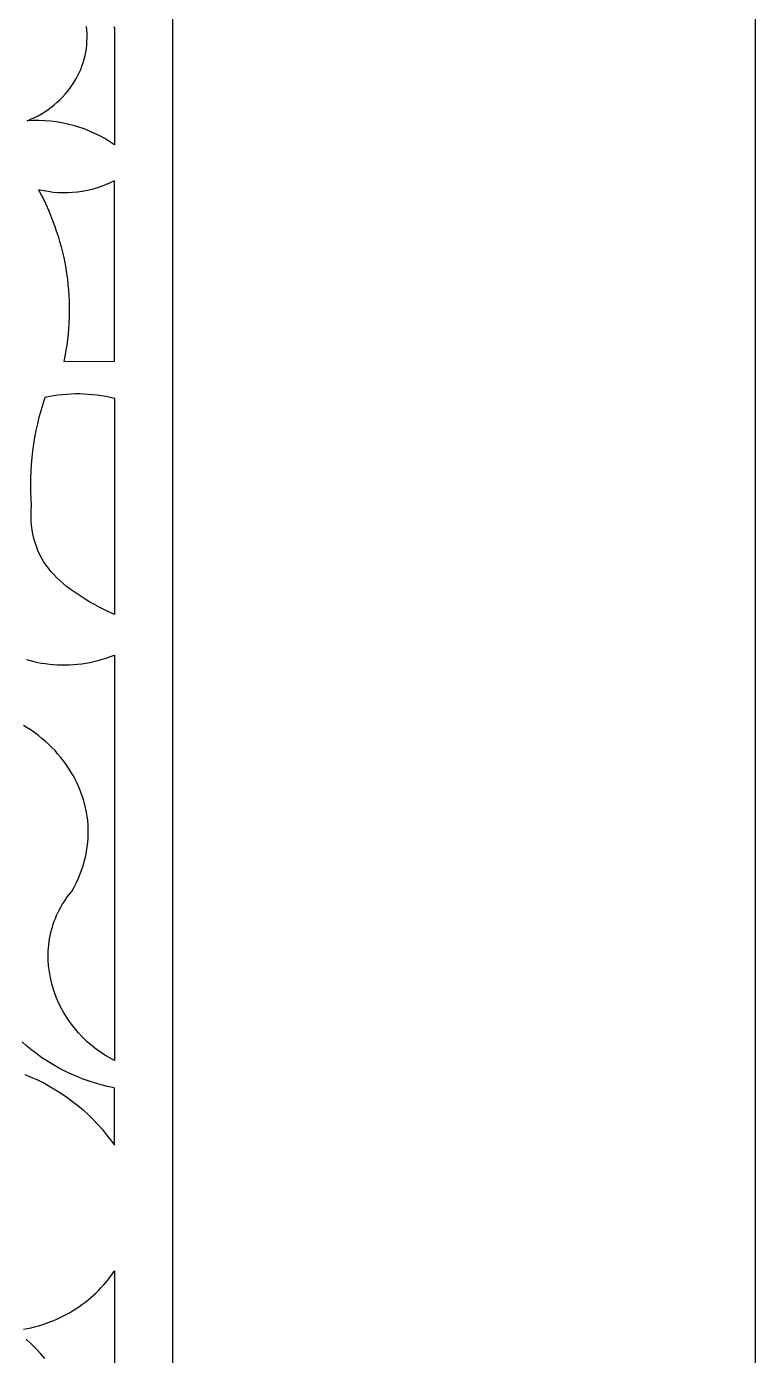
# Model space of a CAD drawing. Extents: x -3069 to -2029, y 258 to 1298.
# Drawn here: x -2091.7 to -2029.2, y 619.9 to 734 of the extents above; entities that cross this region are included whole.
import ezdxf

# ---------------------------------------------------------------- set-up
doc = ezdxf.new("R2010")
doc.units = 0
doc.layers.add('LAYER_1', color=18, linetype='CONTINUOUS')
doc.layers.add('LAYER_2', color=174, linetype='CONTINUOUS')

msp = doc.modelspace()

# ---------------------------------------------------------------- linework, layer by layer
at = {"layer": 'LAYER_1'}
for points in [[(-2333.8, 257.75), (-2029.19, 562.36), (-2029.19, 993.14), (-2333.8, 1297.75), (-2764.58, 1297.75), (-3069.19, 993.14), (-3069.19, 562.36), (-2764.58, 257.75)], [(-2084.21, 720.72), (-2084.58, 720.54), (-2084.96, 720.37), (-2085.35, 720.22), (-2085.75, 720.09), (-2086.15, 719.98), (-2086.55, 719.89), (-2086.96, 719.81), (-2087.38, 719.75), (-2087.79, 719.71), (-2088.21, 719.69), (-2088.63, 719.69), (-2089.05, 719.7), (-2089.47, 719.73), (-2089.89, 719.79), (-2090.3, 719.86), (-2090.72, 719.95), (-2090.49, 719.52), (-2090.27, 719.09), (-2090.07, 718.65), (-2089.87, 718.21), (-2089.69, 717.77), (-2089.51, 717.32), (-2089.34, 716.87), (-2089.19, 716.42), (-2089.04, 715.97), (-2088.91, 715.51), (-2088.78, 715.06), (-2088.67, 714.6), (-2088.56, 714.14), (-2088.47, 713.67), (-2088.38, 713.21), (-2088.31, 712.74), (-2088.24, 712.28), (-2088.19, 711.81), (-2088.15, 711.34), (-2088.12, 710.87), (-2088.09, 710.4), (-2088.08, 709.93), (-2088.08, 709.45), (-2088.09, 708.98), (-2088.11, 708.51), (-2088.14, 708.04), (-2088.18, 707.57), (-2088.23, 707.09), (-2088.29, 706.62), (-2088.37, 706.15), (-2088.45, 705.68), (-2088.55, 705.21), (-2084.21, 705.25)], [(-2084.21, 702.06), (-2084.19, 683.48), (-2085.05, 683.89), (-2085.46, 684.1), (-2085.86, 684.32), (-2086.25, 684.53), (-2086.62, 684.75), (-2086.98, 684.97), (-2087.33, 685.2), (-2087.67, 685.43), (-2087.99, 685.66), (-2088.31, 685.9), (-2088.6, 686.14), (-2088.89, 686.4), (-2089.15, 686.65), (-2089.41, 686.92), (-2089.65, 687.19), (-2089.87, 687.47), (-2090.09, 687.75), (-2090.28, 688.05), (-2090.46, 688.35), (-2090.62, 688.67), (-2090.77, 688.99), (-2090.9, 689.32), (-2091.02, 689.67), (-2091.12, 690.02), (-2091.2, 690.39), (-2091.26, 690.77), (-2091.31, 691.15), (-2091.34, 691.56), (-2091.35, 691.97), (-2091.34, 692.4), (-2091.31, 692.84), (-2091.35, 693.43), (-2091.37, 694.02), (-2091.38, 694.61), (-2091.38, 695.2), (-2091.36, 695.78), (-2091.32, 696.37), (-2091.27, 696.96), (-2091.2, 697.54), (-2091.12, 698.12), (-2091.03, 698.71), (-2090.92, 699.28), (-2090.79, 699.86), (-2090.66, 700.44), (-2090.5, 701.01), (-2090.33, 701.58), (-2090.15, 702.14), (-2089.78, 702.22), (-2089.41, 702.28), (-2089.04, 702.34), (-2088.67, 702.38), (-2088.3, 702.41), (-2087.92, 702.43), (-2087.55, 702.45), (-2087.17, 702.45), (-2086.8, 702.44), (-2086.42, 702.41), (-2086.05, 702.38), (-2085.68, 702.34), (-2085.31, 702.29), (-2084.94, 702.22), (-2084.57, 702.15)]]:
    msp.add_lwpolyline(points, close=True, dxfattribs=at)
for points in [[(-2084.26, 733.96), (-2084.21, 733.83), (-2084.21, 733.67), (-2084.21, 723.81), (-2084.61, 724.08), (-2085.03, 724.34), (-2085.46, 724.57), (-2085.9, 724.79), (-2086.35, 724.99), (-2086.8, 725.17), (-2087.27, 725.33), (-2087.74, 725.47), (-2088.22, 725.59), (-2088.71, 725.69), (-2089.2, 725.77), (-2089.69, 725.83), (-2090.19, 725.87), (-2090.69, 725.89), (-2091.2, 725.89), (-2091.7, 725.86), (-2091.38, 726), (-2091.06, 726.15), (-2090.76, 726.31), (-2090.46, 726.47), (-2090.17, 726.65), (-2089.9, 726.84), (-2089.63, 727.04), (-2089.37, 727.24), (-2089.12, 727.46), (-2088.88, 727.68), (-2088.65, 727.91), (-2088.44, 728.15), (-2088.23, 728.39), (-2088.03, 728.64), (-2087.85, 728.9), (-2087.68, 729.17), (-2087.51, 729.44), (-2087.36, 729.71), (-2087.23, 730), (-2087.1, 730.28), (-2086.99, 730.57), (-2086.89, 730.87), (-2086.8, 731.17), (-2086.72, 731.47), (-2086.66, 731.77), (-2086.61, 732.08), (-2086.58, 732.39), (-2086.56, 732.71), (-2086.55, 733.02), (-2086.55, 733.34), (-2086.57, 733.66), (-2086.61, 733.98)], [(-2091.76, 679.63), (-2091.44, 679.53), (-2091.11, 679.45), (-2090.78, 679.38), (-2090.45, 679.32), (-2090.11, 679.27), (-2089.78, 679.23), (-2089.44, 679.19), (-2089.09, 679.17), (-2088.75, 679.16), (-2088.4, 679.16), (-2088.06, 679.17), (-2087.71, 679.19), (-2087.36, 679.22), (-2087.01, 679.26), (-2086.66, 679.31), (-2086.31, 679.38), (-2085.96, 679.46), (-2085.6, 679.54), (-2085.25, 679.64), (-2084.9, 679.75), (-2084.55, 679.88), (-2084.21, 680.01), (-2084.21, 645.2), (-2084.46, 645.34), (-2084.72, 645.48), (-2084.96, 645.63), (-2085.2, 645.78), (-2085.44, 645.94), (-2085.67, 646.1), (-2085.89, 646.27), (-2086.11, 646.45), (-2086.33, 646.63), (-2086.54, 646.81), (-2086.74, 647), (-2086.93, 647.2), (-2087.31, 647.6), (-2087.66, 648.02), (-2087.99, 648.45), (-2088.29, 648.89), (-2088.57, 649.35), (-2088.83, 649.82), (-2089.05, 650.3), (-2089.26, 650.79), (-2089.43, 651.29), (-2089.58, 651.79), (-2089.7, 652.3), (-2089.79, 652.82), (-2089.85, 653.33), (-2089.89, 653.85), (-2089.89, 654.36), (-2089.88, 654.62), (-2089.86, 654.88), (-2089.84, 655.14), (-2089.81, 655.39), (-2089.77, 655.65), (-2089.72, 655.9), (-2089.67, 656.16), (-2089.61, 656.41), (-2089.53, 656.66), (-2089.46, 656.91), (-2089.37, 657.16), (-2089.27, 657.4), (-2089.17, 657.64), (-2089.06, 657.88), (-2088.94, 658.12), (-2088.81, 658.36), (-2088.68, 658.59), (-2088.53, 658.82), (-2088.38, 659.05), (-2088.22, 659.27), (-2088.05, 659.49), (-2087.87, 659.71), (-2087.66, 660.09), (-2087.47, 660.47), (-2087.29, 660.85), (-2087.13, 661.23), (-2086.99, 661.61), (-2086.87, 662), (-2086.76, 662.38), (-2086.67, 662.76), (-2086.6, 663.15), (-2086.54, 663.53), (-2086.49, 663.91), (-2086.47, 664.29), (-2086.45, 664.67), (-2086.46, 665.05), (-2086.47, 665.42), (-2086.5, 665.8), (-2086.55, 666.17), (-2086.61, 666.53), (-2086.69, 666.9), (-2086.77, 667.26), (-2086.87, 667.62), (-2086.99, 667.97), (-2087.12, 668.32), (-2087.26, 668.66), (-2087.41, 669), (-2087.57, 669.34), (-2087.75, 669.67), (-2087.94, 669.99), (-2088.14, 670.31), (-2088.35, 670.62), (-2088.57, 670.92), (-2088.81, 671.22), (-2089.05, 671.51), (-2089.3, 671.8), (-2089.57, 672.07), (-2089.84, 672.34), (-2090.13, 672.6), (-2090.42, 672.85), (-2090.73, 673.09), (-2091.04, 673.32), (-2091.36, 673.55), (-2091.69, 673.76), (-2092.02, 673.97)], [(-2091.88, 644.01), (-2091.34, 643.78), (-2090.8, 643.53), (-2090.27, 643.27), (-2089.76, 642.98), (-2089.25, 642.68), (-2088.76, 642.37), (-2088.28, 642.04), (-2087.81, 641.69), (-2087.35, 641.33), (-2086.9, 640.96), (-2086.47, 640.57), (-2086.06, 640.16), (-2085.66, 639.74), (-2085.27, 639.31), (-2084.9, 638.86), (-2084.54, 638.4), (-2084.2, 637.92), (-2084.21, 642.76), (-2084.22, 642.85), (-2084.79, 642.97), (-2085.35, 643.11), (-2085.9, 643.27), (-2086.45, 643.45), (-2086.98, 643.64), (-2087.5, 643.85), (-2088.02, 644.08), (-2088.52, 644.32), (-2089.01, 644.58), (-2089.49, 644.85), (-2089.96, 645.14), (-2090.42, 645.44), (-2090.86, 645.76), (-2091.29, 646.09), (-2091.71, 646.43), (-2092.12, 646.79)], [(-2092.01, 622.13), (-2091.69, 622.19), (-2091.36, 622.26), (-2091.05, 622.34), (-2090.73, 622.43), (-2090.42, 622.52), (-2090.11, 622.63), (-2089.81, 622.74), (-2089.5, 622.86), (-2089.21, 622.98), (-2088.92, 623.11), (-2088.63, 623.25), (-2088.34, 623.4), (-2088.07, 623.55), (-2087.79, 623.71), (-2087.52, 623.88), (-2087.26, 624.06), (-2087, 624.24), (-2086.75, 624.42), (-2086.5, 624.62), (-2086.26, 624.82), (-2086.03, 625.02), (-2085.8, 625.23), (-2085.57, 625.45), (-2085.36, 625.68), (-2085.15, 625.91), (-2084.95, 626.14), (-2084.75, 626.38), (-2084.56, 626.63), (-2084.38, 626.88), (-2084.21, 627.14), (-2084.21, 594.53)], [(-2090.19, 619.63), (-2090.56, 620.06), (-2090.94, 620.48), (-2091.35, 620.88), (-2091.77, 621.28)]]:
    msp.add_lwpolyline(points, dxfattribs=at)
at = {"layer": 'LAYER_2'}
msp.add_lwpolyline([(-2354.51, 307.75), (-2079.19, 583.07), (-2079.19, 972.43), (-2354.51, 1247.75), (-2743.87, 1247.75), (-3019.19, 972.43), (-3019.19, 583.07), (-2743.87, 307.75)], close=True, dxfattribs=at)

doc.saveas('drawing.dxf')
